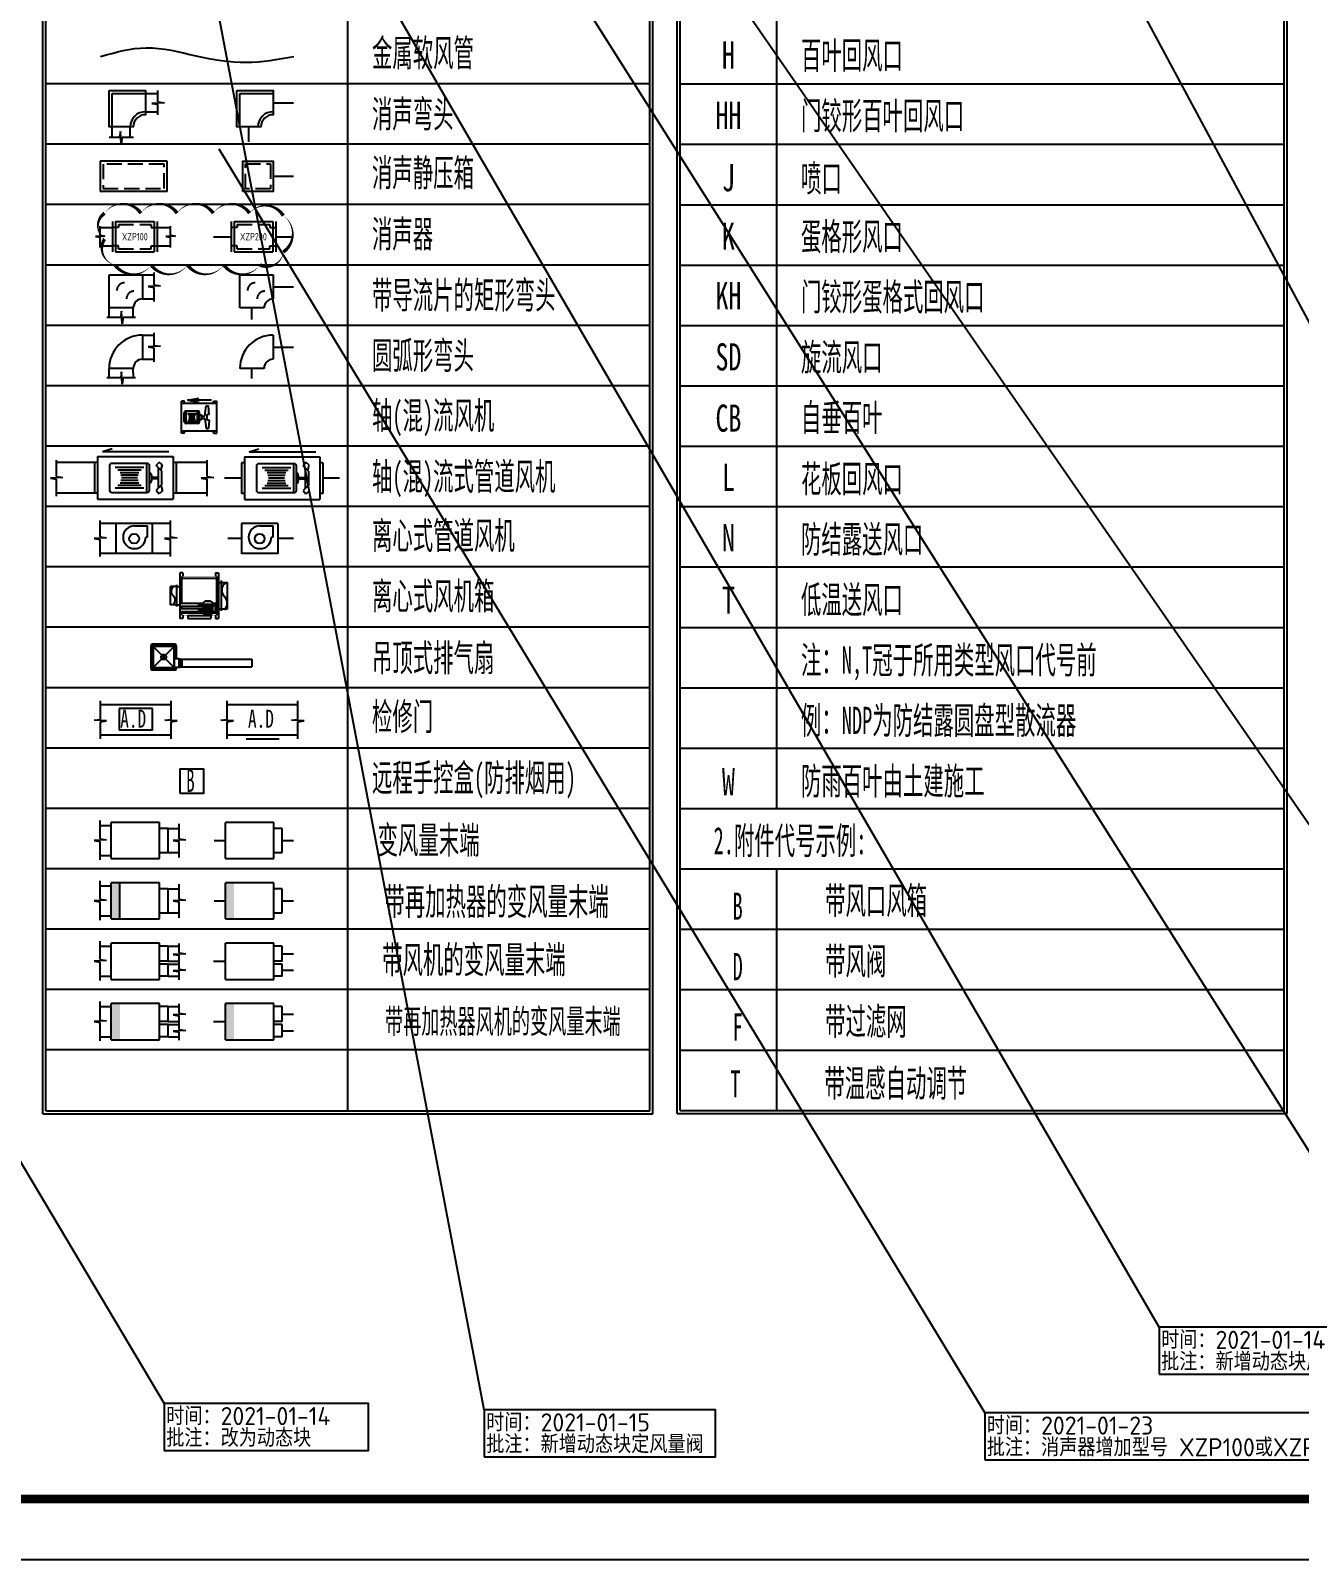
# Model space of a CAD drawing. Extents: x -671963 to 2381076, y -56129 to 1796010.
# Drawn here: x 21894 to 42894, y -990 to 24330 of the extents above; entities that cross this region are included whole.
import ezdxf
from ezdxf.enums import TextEntityAlignment as Align

# ---------------------------------------------------------------- set-up
doc = ezdxf.new("R2010")
doc.units = 0
doc.header["$LTSCALE"] = 1000
doc.linetypes.add('DASH', pattern=[0.35, 0.25, -0.1])
doc.layers.get('0').update_dxf_attribs({"linetype": 'CONTINUOUS'})
doc.layers.get('Defpoints').update_dxf_attribs({"color": 9, "linetype": 'CONTINUOUS'})
for name, color, linetype in [('H-DAPP-AAPP', 3, 'CONTINUOUS'), ('H-DIMS', 7, 'CONTINUOUS'), ('H-DIMS-DUCT', 7, 'CONTINUOUS'), ('H-DUCT', 2, 'CONTINUOUS'), ('H-DUCT-APPE', 7, 'CONTINUOUS'), ('H-EQUP-ELSE', 4, 'CONTINUOUS'), ('H-EQUP-FAN', 4, 'CONTINUOUS'), ('H-EQUP-FANS', 4, 'CONTINUOUS'), ('H-EQUP-FBOX', 4, 'CONTINUOUS')]:
    doc.layers.add(name, color=color, linetype=linetype)
doc.layers.add('内框', color=8, linetype='CONTINUOUS', plot=False)
doc.layers.add('审图', color=6, linetype='CONTINUOUS', plot=False)
doc.styles.add('TH-STYLE1', font='', dxfattribs={"width": 0.7})
doc.styles.add('TH-STYLE3', font='tssdeng.shx', dxfattribs={"width": 0.8, "bigfont": 'tssdchn.shx'})
doc.styles.add('TSSD', font='tssdeng.shx', dxfattribs={"bigfont": 'hztxt.shx'})
doc.styles.add('黑体', font='')
doc.styles.get('TH-STYLE1').set_extended_font_data('STFangsong')
doc.styles.get('黑体').set_extended_font_data('SimHei')

# ---------------------------------------------------------------- blocks, each defined once
blk = doc.blocks.new('*U4')
at = {"layer": 'Defpoints'}
for points in [[(0, 0), (1189, 0), (1189, 841), (0, 841)], [(25, 831), (1099, 831), (1099, 10), (25, 10)]]:
    blk.add_lwpolyline(points, close=True, dxfattribs=at)
blk = doc.blocks.new('*U21')
at = {"layer": 'H-EQUP-FAN'}
for p, q in [((173, 173), (-173, -173)), ((-173, 173), (173, -173)), ((173, -27), (249, -27)), ((173, -27), (173, -169)), ((173, -169), (249, -169)), ((249, -27), (249, -169)), ((249, -31), (275, -31)), ((249, -166), (275, -166)), ((275, -31), (275, -166)), ((275, -31), (280, -34)), ((280, -162), (275, -166)), ((280, -34), (280, -162)), ((280, -34), (302, -34)), ((280, -162), (302, -162)), ((302, -34), (302, -162))]:
    blk.add_line(p, q, dxfattribs=at)
blk.add_lwpolyline([(211, -27), (211, 189, 0.414214), (189, 211), (-189, 211, 0.414214), (-211, 189), (-211, -189, 0.414214), (-189, -211), (189, -211, 0.414214), (211, -189), (211, -169)], format="xyb", dxfattribs=at)
blk.add_lwpolyline([(189, -27), (189, 189), (-189, 189), (-189, -189), (189, -189), (189, -169)], dxfattribs=at)
blk.add_lwpolyline([(-173, -173), (173, -173), (173, 173), (-173, 173)], close=True, dxfattribs=at)
blk.add_circle((0, 0), 43.5, dxfattribs=at)
blk = doc.blocks.new('*U218')
for p, q in [((0, 0), (500, 0)), ((100, -100), (100, 0)), ((400, -100), (400, 0)), ((0, -50), (500, -50)), ((0, -690), (0, -50)), ((50, -100), (100, -100)), ((450, -100), (400, -100)), ((500, -690), (500, -50)), ((0, -690), (500, -690)), ((0, -740), (500, -740)), ((50, -640), (100, -640)), ((100, -640), (100, -740)), ((400, -640), (400, -740)), ((450, -640), (400, -640))]:
    blk.add_line(p, q)
at = {"linetype": 'DASH'}
for p, q in [((50, -640), (50, -100)), ((450, -640), (450, -100))]:
    blk.add_line(p, q, dxfattribs=at)
at = {"style": 'TH-STYLE3', "width": 0.7}
blk.add_text('XZP100', height=125, rotation=90, dxfattribs=at).set_placement((250, -370), align=Align.MIDDLE_CENTER)
blk = doc.blocks.new('*U219')
for p, q in [((0, 0), (500, 0)), ((100, -100), (100, 0)), ((400, -100), (400, 0)), ((0, -50), (500, -50)), ((0, -690), (0, -50)), ((50, -100), (100, -100)), ((450, -100), (400, -100)), ((500, -690), (500, -50)), ((0, -690), (500, -690)), ((0, -740), (500, -740)), ((50, -640), (100, -640)), ((100, -640), (100, -740)), ((400, -640), (400, -740)), ((450, -640), (400, -640))]:
    blk.add_line(p, q)
at = {"linetype": 'DASH'}
for p, q in [((50, -640), (50, -100)), ((450, -640), (450, -100))]:
    blk.add_line(p, q, dxfattribs=at)
at = {"style": 'TH-STYLE3', "width": 0.7}
blk.add_text('XZP200', height=125, rotation=90, dxfattribs=at).set_placement((250, -370), align=Align.MIDDLE_CENTER)
blk = doc.blocks.new('THAPE_A1L_inner')
at = {"layer": '内框'}
blk.add_lwpolyline([(0, 0), (841, 0), (841, 594), (0, 594)], close=True, dxfattribs=at)
at = {"layer": '内框', "const_width": 1.4}
blk.add_lwpolyline([(25, 584), (25, 10), (831, 10), (831, 584)], close=True, dxfattribs=at)
at = {"layer": '内框', "style": '黑体', "width": 0.8}
blk.add_attdef('内框名称', (51.53, 598.63), '', height=7, dxfattribs=at)

msp = doc.modelspace()

# ---------------------------------------------------------------- linework, layer by layer
at = {"layer": 'H-DAPP-AAPP'}
for p, q in [((23743.9917, 20285.774), (23743.9917, 19885.774)), ((25907.3074, 20285.774), (25907.3074, 19885.774)), ((23593.9917, 19735.774), (23193.9917, 19735.774)), ((25757.3074, 19735.774), (25357.3074, 19735.774)), ((23743.9917, 19285.774), (23743.9917, 18885.774)), ((25907.3074, 19285.774), (25907.3074, 18885.774)), ((23593.9917, 18735.774), (23193.9917, 18735.774)), ((25757.3074, 18735.774), (25357.3074, 18735.774))]:
    msp.add_line(p, q, dxfattribs=at)
at = {"layer": 'H-DIMS'}
for p, q in [((22093.9917, 6390.5536), (22093.9917, 54502.2549)), ((22143.9917, 6440.5536), (22143.9917, 54452.2549)), ((27143.9917, 6440.5536), (27143.9917, 54452.2549)), ((32143.9917, 6440.5536), (32143.9917, 54452.2549)), ((32193.9917, 6390.5536), (32193.9917, 54502.2549)), ((32593.9913, 6396.4042), (32593.9913, 54508.1055)), ((32643.9913, 6446.4042), (32643.9913, 54458.1055)), ((42643.9913, 6446.4042), (42643.9913, 54452.2549)), ((42693.9913, 6396.4042), (42693.9913, 54502.2549)), ((34243.9913, 11434.7029), (34243.9913, 39434.7029)), ((22143.9917, 23452.2549), (32143.9917, 23452.2549)), ((32643.9913, 23446.4042), (42643.9913, 23446.4042)), ((22143.9917, 22455.1802), (32143.9917, 22455.1802)), ((32643.9913, 22446.4042), (42643.9913, 22446.4042)), ((22143.9917, 21452.2549), (32143.9917, 21452.2549)), ((32643.9913, 21446.4042), (42643.9913, 21446.4042)), ((22143.9917, 20452.2549), (32143.9917, 20452.2549)), ((32643.9913, 20446.4042), (42643.9913, 20446.4042)), ((22143.9917, 19452.2549), (32143.9917, 19452.2549)), ((32643.9913, 19446.4042), (42643.9913, 19446.4042)), ((22143.9917, 18452.2549), (32143.9917, 18452.2549)), ((32643.9913, 18446.4042), (42643.9913, 18446.4042)), ((22143.9917, 17452.2549), (32143.9917, 17452.2549)), ((32643.9913, 17446.4042), (42643.9913, 17446.4042)), ((22143.9917, 16452.2549), (32143.9917, 16452.2549)), ((32643.9913, 16446.4042), (42643.9913, 16446.4042)), ((32643.9913, 16446.4042), (42643.9913, 16446.4042)), ((22143.9917, 15452.2549), (32143.9917, 15452.2549)), ((32643.9913, 15446.4042), (42643.9913, 15446.4042)), ((22143.9917, 14452.2549), (32143.9917, 14452.2549)), ((32643.9913, 14446.4042), (42643.9913, 14446.4042)), ((22143.9917, 13452.2549), (32143.9917, 13452.2549)), ((32643.9913, 13446.4042), (42643.9913, 13446.4042)), ((22143.9917, 12452.2549), (32143.9917, 12452.2549)), ((32643.9913, 12446.4042), (42643.9913, 12446.4042)), ((22143.9917, 11452.2549), (32143.9917, 11452.2549)), ((32643.9913, 11446.4042), (42643.9913, 11446.4042)), ((22143.9917, 10452.2549), (32143.9917, 10452.2549)), ((32643.9913, 10446.4042), (42643.9913, 10446.4042)), ((34243.9913, 6434.7029), (34243.9913, 10434.7029)), ((22143.9917, 9452.2549), (32143.9917, 9452.2549)), ((32643.9913, 9446.4042), (42643.9913, 9446.4042)), ((22143.9917, 8452.2549), (32143.9917, 8452.2549)), ((32643.9913, 8446.4042), (42643.9913, 8446.4042)), ((22143.9917, 7452.2549), (32143.9917, 7452.2549)), ((32643.9913, 7446.4042), (42643.9913, 7446.4042)), ((22093.9917, 6390.5536), (32193.9917, 6390.5536)), ((22143.9917, 6440.5536), (32143.9917, 6440.5536)), ((32593.9913, 6396.4042), (42693.9913, 6396.4042)), ((32643.9913, 6446.4042), (42643.9913, 6446.4042)), ((32643.9913, 6446.4042), (42643.9913, 6446.4042)), ((32643.9913, 6446.4042), (42643.9913, 6446.4042)), ((32643.9913, 6446.4042), (42643.9913, 6446.4042))]:
    msp.add_line(p, q, dxfattribs=at)
at = {"layer": 'H-DIMS-DUCT'}
for p, q in [((24001.0471, 23149.3671), (24001.0471, 23338.517)), ((24109.6444, 23133.3398), (23902.5862, 23123.0019)), ((23902.5862, 23123.0019), (24001.0471, 23108.6306)), ((24001.0471, 23149.3671), (24109.6444, 23133.3398)), ((24001.0471, 22933.6144), (24001.0471, 23108.6306)), ((23193.9917, 22562.411), (23366.8483, 22562.411)), ((23381.2196, 22660.8719), (23366.8483, 22562.411)), ((23391.5575, 22453.8137), (23381.2196, 22660.8719)), ((23407.5849, 22562.411), (23391.5575, 22453.8137)), ((23407.5849, 22562.411), (23596.7347, 22562.411)), ((23043.9917, 20938.8905), (23043.9917, 21092.8334)), ((24208.8854, 20938.8905), (24208.8854, 21092.8334)), ((23125.4397, 20926.87), (22970.146, 20919.1166)), ((22970.146, 20919.1166), (23043.9917, 20908.3381)), ((23043.9917, 20938.8905), (23125.4397, 20926.87)), ((23043.9917, 20735.2305), (23043.9917, 20908.3381)), ((24290.3333, 20926.87), (24135.0397, 20919.1166)), ((24135.0397, 20919.1166), (24208.8854, 20908.3381)), ((24208.8854, 20938.8905), (24290.3333, 20926.87)), ((24208.8854, 20735.2305), (24208.8854, 20908.3381)), ((23936.9487, 20116.596), (23936.9487, 20321.8532)), ((24045.546, 20100.5687), (23838.4878, 20090.2308)), ((23838.4878, 20090.2308), (23936.9487, 20075.8595)), ((23936.9487, 20116.596), (24045.546, 20100.5687)), ((23936.9487, 19845.0493), (23936.9487, 20075.8595)), ((23153.267, 19583.1229), (23384.0772, 19583.1229)), ((23398.4485, 19681.5838), (23384.0772, 19583.1229)), ((23408.7864, 19474.5256), (23398.4485, 19681.5838)), ((23424.8138, 19583.1229), (23408.7864, 19474.5256)), ((23424.8138, 19583.1229), (23630.0709, 19583.1229)), ((23936.9487, 19116.596), (23936.9487, 19321.8532)), ((24045.546, 19100.5687), (23838.4878, 19090.2308)), ((23838.4878, 19090.2308), (23936.9487, 19075.8595)), ((23936.9487, 19116.596), (24045.546, 19100.5687)), ((23936.9487, 18845.0493), (23936.9487, 19075.8595)), ((23156.0987, 18581.9263), (23386.909, 18581.9263)), ((23401.2803, 18680.3872), (23386.909, 18581.9263)), ((23411.6181, 18473.329), (23401.2803, 18680.3872)), ((23427.6455, 18581.9263), (23411.6181, 18473.329)), ((23427.6455, 18581.9263), (23632.9026, 18581.9263)), ((22320.128, 16943.0778), (22320.128, 17215.1154)), ((24816.7537, 16943.0778), (24816.7537, 17215.1154)), ((22428.7253, 16927.0504), (22221.6671, 16916.7126)), ((22221.6671, 16916.7126), (22320.128, 16902.3413)), ((22320.128, 16943.0778), (22428.7253, 16927.0504)), ((22320.128, 16621.2271), (22320.128, 16902.3413)), ((24925.351, 16927.0504), (24718.2928, 16916.7126)), ((24718.2928, 16916.7126), (24816.7537, 16902.3413)), ((24816.7537, 16943.0778), (24925.351, 16927.0504)), ((24816.7537, 16621.2271), (24816.7537, 16902.3413)), ((23043.9917, 15943.0778), (23043.9917, 16215.1154)), ((24208.8854, 15943.0778), (24208.8854, 16215.1154)), ((23152.589, 15927.0504), (22945.5308, 15916.7126)), ((22945.5308, 15916.7126), (23043.9917, 15902.3413)), ((23043.9917, 15943.0778), (23152.589, 15927.0504)), ((23043.9917, 15621.2271), (23043.9917, 15902.3413)), ((24317.4827, 15927.0504), (24110.4245, 15916.7126)), ((24110.4245, 15916.7126), (24208.8854, 15902.3413)), ((24208.8854, 15943.0778), (24317.4827, 15927.0504)), ((24208.8854, 15621.2271), (24208.8854, 15902.3413)), ((23043.9917, 13226.8628), (23043.9917, 12922.0567)), ((24212.3591, 13226.8628), (24212.3591, 12922.0567)), ((25142.7474, 13226.8628), (25142.7474, 12922.0567)), ((26311.1147, 13226.8628), (26311.1147, 12922.0567)), ((22945.5308, 12907.6854), (23043.9917, 12922.0567)), ((23362.6069, 13104.9537), (23362.6069, 12744.9537)), ((23908.9596, 13104.9537), (23362.6069, 13104.9537)), ((23908.9596, 12744.9537), (23908.9596, 13104.9537)), ((24113.8981, 12907.6854), (24212.3591, 12922.0567)), ((25044.2864, 12907.6854), (25142.7474, 12922.0567)), ((26212.6538, 12907.6854), (26311.1147, 12922.0567)), ((23152.589, 12897.3475), (22945.5308, 12907.6854)), ((23043.9917, 12881.3201), (23152.589, 12897.3475)), ((23043.9917, 12881.3201), (23043.9917, 12598.0067)), ((23908.9596, 12744.9537), (23362.6069, 12744.9537)), ((24320.9564, 12897.3475), (24113.8981, 12907.6854)), ((24212.3591, 12881.3201), (24320.9564, 12897.3475)), ((24212.3591, 12881.3201), (24212.3591, 12598.0067)), ((25251.3447, 12897.3475), (25044.2864, 12907.6854)), ((25142.7474, 12881.3201), (25251.3447, 12897.3475)), ((25142.7474, 12881.3201), (25142.7474, 12598.0067)), ((26419.712, 12897.3475), (26212.6538, 12907.6854)), ((26311.1147, 12881.3201), (26419.712, 12897.3475)), ((26311.1147, 12881.3201), (26311.1147, 12598.0067)), ((26007.7152, 12592.1111), (25461.3626, 12592.1111)), ((23043.9917, 10943.0778), (23043.9917, 11249.7653)), ((24353.8799, 10943.0778), (24353.8799, 11194.8989)), ((23152.589, 10927.0504), (22945.5308, 10916.7126)), ((22945.5308, 10916.7126), (23043.9917, 10902.3413)), ((23043.9917, 10943.0778), (23152.589, 10927.0504)), ((23043.9917, 10597.2281), (23043.9917, 10902.3413)), ((24462.4772, 10927.0504), (24255.419, 10916.7126)), ((24255.419, 10916.7126), (24353.8799, 10902.3413)), ((24353.8799, 10943.0778), (24462.4772, 10927.0504)), ((24353.8799, 10635.0607), (24353.8799, 10902.3413)), ((23043.9917, 9943.0778), (23043.9917, 10249.7653)), ((24353.8799, 9943.0778), (24353.8799, 10194.8989)), ((23152.589, 9927.0504), (22945.5308, 9916.7126)), ((22945.5308, 9916.7126), (23043.9917, 9902.3413)), ((23043.9917, 9943.0778), (23152.589, 9927.0504)), ((23043.9917, 9597.2281), (23043.9917, 9902.3413)), ((24462.4772, 9927.0504), (24255.419, 9916.7126)), ((24255.419, 9916.7126), (24353.8799, 9902.3413)), ((24353.8799, 9943.0778), (24462.4772, 9927.0504)), ((24353.8799, 9635.0607), (24353.8799, 9902.3413)), ((23043.9917, 8943.0778), (23043.9917, 9249.7653)), ((24353.8799, 9055.4078), (24353.8799, 9212.4631)), ((23152.589, 8927.0504), (22945.5308, 8916.7126)), ((22945.5308, 8916.7126), (23043.9917, 8902.3413)), ((23043.9917, 8943.0778), (23152.589, 8927.0504)), ((23043.9917, 8597.2281), (23043.9917, 8902.3413)), ((24462.4772, 9039.3805), (24255.419, 9029.0426)), ((24255.419, 9029.0426), (24353.8799, 9014.6713)), ((24353.8799, 9055.4078), (24462.4772, 9039.3805)), ((24353.8799, 8862.9808), (24353.8799, 9014.6713)), ((24353.8799, 8784.838), (24353.8799, 8912.4631)), ((24462.4772, 8768.8106), (24255.419, 8758.4728)), ((24255.419, 8758.4728), (24353.8799, 8744.1015)), ((24353.8799, 8784.838), (24462.4772, 8768.8106)), ((24353.8799, 8607.1787), (24353.8799, 8744.1015)), ((23043.9917, 7943.0778), (23043.9917, 8249.7653)), ((24353.8799, 8055.4078), (24353.8799, 8212.4631)), ((23152.589, 7927.0504), (22945.5308, 7916.7126)), ((22945.5308, 7916.7126), (23043.9917, 7902.3413)), ((23043.9917, 7943.0778), (23152.589, 7927.0504)), ((23043.9917, 7597.2281), (23043.9917, 7902.3413)), ((24462.4772, 8039.3805), (24255.419, 8029.0426)), ((24255.419, 8029.0426), (24353.8799, 8014.6713)), ((24353.8799, 8055.4078), (24462.4772, 8039.3805)), ((24353.8799, 7862.9808), (24353.8799, 8014.6713)), ((24353.8799, 7784.838), (24353.8799, 7912.4631)), ((24462.4772, 7768.8106), (24255.419, 7758.4728)), ((24255.419, 7758.4728), (24353.8799, 7744.1015)), ((24353.8799, 7784.838), (24462.4772, 7768.8106)), ((24353.8799, 7607.1787), (24353.8799, 7744.1015))]:
    msp.add_line(p, q, dxfattribs=at)
for points in [[(23193.9917, 23335.774), (23793.9917, 23335.774), (23793.9917, 22935.774, 0.4142135624), (23593.9917, 22735.774), (23193.9917, 22735.774)], [(25307.3074, 23335.774), (25907.3074, 23335.774), (25907.3074, 22935.774, 0.4142135624), (25707.3074, 22735.774), (25307.3074, 22735.774)]]:
    msp.add_lwpolyline(points, format="xyb", close=True, dxfattribs=at)
msp.add_lwpolyline([(24363.2516, 11700.343), (24763.3181, 11700.1419), (24763.5192, 12100.2084), (24363.4527, 12100.4096)], close=True, dxfattribs=at)
at = {"layer": 'H-DUCT'}
for p, q in [((23243.9917, 22735.774), (23243.9917, 23285.774)), ((23243.9917, 23285.774), (23793.9917, 23285.774)), ((23793.9917, 23285.774), (24001.0471, 23285.774)), ((25357.3074, 22735.774), (25357.3074, 23285.774)), ((25357.3074, 23285.774), (25907.3074, 23285.774)), ((25907.3074, 23135.0647), (26243.9917, 23135.0647)), ((23793.9917, 22985.774), (24001.0471, 22985.774)), ((23243.9917, 22562.411), (23243.9917, 22735.774)), ((23543.9917, 22562.411), (23543.9917, 22735.774)), ((25507.3074, 22485.774), (25507.3074, 22735.774)), ((23043.9917, 22166.8815), (23043.9917, 21666.8815)), ((24153.3449, 22166.8815), (23043.9917, 22166.8815)), ((24153.3449, 21666.8815), (24153.3449, 22166.8815)), ((25907.3074, 21917.8528), (26243.9917, 21917.8528)), ((24153.3449, 21666.8815), (23043.9917, 21666.8815)), ((23043.9917, 21065.774), (23249.7898, 21065.774)), ((23989.7898, 21065.774), (24208.8854, 21065.774)), ((23043.9917, 20765.774), (23249.7898, 20765.774)), ((23989.7898, 20765.774), (24208.8854, 20765.774)), ((24923.5836, 20915.774), (25212.6999, 20915.774)), ((25952.6999, 20915.774), (26243.9917, 20915.774)), ((23193.9917, 19583.1229), (23193.9917, 20285.774)), ((23193.9917, 20285.774), (23936.9487, 20285.774)), ((25357.3074, 20285.774), (25907.3074, 20285.774)), ((25357.3074, 19735.774), (25357.3074, 20285.774)), ((25907.3074, 20085.1025), (26243.9917, 20085.1025)), ((23743.9917, 19885.774), (23936.9487, 19885.774)), ((23593.9917, 19583.1229), (23593.9917, 19735.774)), ((25557.3074, 19541.987), (25557.3074, 19735.774)), ((23743.9917, 19285.774), (23936.9487, 19285.774)), ((25907.3074, 19085.774), (26243.9917, 19085.774)), ((23743.9917, 18885.774), (23936.9487, 18885.774)), ((23196.8234, 18581.9263), (23193.9917, 18735.774)), ((23596.8234, 18581.9263), (23593.9917, 18735.774)), ((25557.3074, 18569.3849), (25557.3074, 18735.774)), ((22952.9083, 17176.8815), (22320.128, 17176.8815)), ((24816.7537, 17176.8815), (24252.9083, 17176.8815)), ((25383.2515, 16917.0405), (25100.7998, 16917.0405)), ((27005.6479, 16917.0405), (26733.2515, 16917.0405)), ((22952.9083, 16666.8815), (22320.128, 16666.8815)), ((24816.7537, 16666.8815), (24252.9083, 16666.8815)), ((24208.8854, 16166.8815), (23043.9917, 16166.8815)), ((25383.2515, 15917.0405), (25158.1514, 15917.0405)), ((26243.9917, 15917.0405), (25983.2515, 15917.0405)), ((24208.8854, 15666.8815), (23043.9917, 15666.8815)), ((24398.2132, 13920.5541), (25558.2744, 13920.5541)), ((24398.2132, 13792.6215), (25558.2744, 13792.6215)), ((25558.2744, 13920.5541), (25558.2744, 13792.6215)), ((23043.9917, 13167.1111), (24212.3591, 13167.1111)), ((25142.7474, 13167.1111), (26311.1147, 13167.1111)), ((23043.9917, 12667.1111), (24212.3591, 12667.1111)), ((25142.7474, 12667.1111), (26311.1147, 12667.1111)), ((23043.9917, 11166.8815), (23229.8675, 11166.8815)), ((24934.1035, 10916.8815), (25119.9793, 10916.8815)), ((26059.2153, 10916.8815), (26243.9917, 10916.8815)), ((23043.9917, 10666.8815), (23229.8675, 10666.8815)), ((24169.1035, 10716.7155), (24353.8799, 10716.7155)), ((23043.9917, 10166.8815), (23229.8675, 10166.8815)), ((24169.1035, 10117.0475), (24353.8799, 10117.0475)), ((24934.1035, 9916.8815), (25119.9793, 9916.8815)), ((26059.2153, 9916.8815), (26243.9917, 9916.8815)), ((23043.9917, 9666.8815), (23229.8675, 9666.8815)), ((24169.1035, 9716.7155), (24353.8799, 9716.7155)), ((23043.9917, 9166.8815), (23229.8675, 9166.8815)), ((24169.1035, 9166.8388), (24353.8799, 9166.8388)), ((24169.1035, 8916.9195), (24353.8799, 8916.9195)), ((24169.1035, 8866.8388), (24353.8799, 8866.8388)), ((24923.5836, 8916.8815), (25119.9793, 8916.8815)), ((26059.2153, 9041.8388), (26243.9917, 9041.8388)), ((23043.9917, 8666.8815), (23229.8675, 8666.8815)), ((24169.1035, 8666.8388), (24353.8799, 8666.8388)), ((26059.2153, 8766.8388), (26243.9917, 8766.8388)), ((23043.9917, 8166.8815), (23229.8675, 8166.8815)), ((24169.1035, 8166.8388), (24353.8799, 8166.8388)), ((24169.1035, 7916.9195), (24353.8799, 7916.9195)), ((24169.1035, 7866.8388), (24353.8799, 7866.8388)), ((24923.5836, 7916.8815), (25119.9793, 7916.8815)), ((26059.2153, 8041.8388), (26243.9917, 8041.8388)), ((23043.9917, 7666.8815), (23229.8675, 7666.8815)), ((24169.1035, 7666.8388), (24353.8799, 7666.8388)), ((26059.2153, 7766.8388), (26243.9917, 7766.8388))]:
    msp.add_line(p, q, dxfattribs=at)
msp.add_lwpolyline([(25407.3074, 21666.8815), (25407.3074, 22166.8815), (25907.3074, 22166.8815), (25907.3074, 21666.8815)], close=True, dxfattribs=at)
for centre, radius in [((23793.9917, 22735.774), 250), ((25907.3074, 22735.774), 250), ((23743.9917, 19735.774), 150), ((25907.3074, 19735.774), 150), ((23743.9917, 18735.774), 550), ((25907.3074, 18735.774), 550), ((23743.9917, 18735.774), 150), ((25907.3074, 18735.774), 150)]:
    msp.add_arc(centre, radius, 90, 180, dxfattribs=at)
at = {"layer": 'H-DUCT', "linetype": 'DASH'}
for centre in [(23446.5645, 20026.3957), (23605.1926, 19887.6899), (25609.8802, 20026.3957), (25768.5083, 19887.6899)]:
    msp.add_arc(centre, 125, 90, 180, dxfattribs=at)
at = {"layer": 'H-DUCT'}
msp.add_spline([(23048.4346, 23899.3615), (23807.8491, 24044.9265), (24631.3757, 23911.3179), (25465.5976, 23804.4312), (26249.0599, 23899.3615)], degree=3, dxfattribs=at)
at = {"layer": 'H-DUCT-APPE', "linetype": 'DASH'}
for p, q in [((23093.9917, 22116.8815), (23093.9917, 21716.8815)), ((24103.3449, 22116.8815), (23093.9917, 22116.8815)), ((24103.3449, 21716.8815), (24103.3449, 22116.8815)), ((23093.9917, 21716.8815), (24103.3449, 21716.8815))]:
    msp.add_line(p, q, dxfattribs=at)
msp.add_lwpolyline([(25448.9741, 21708.5482), (25448.9741, 22125.2148), (25865.6408, 22125.2148), (25865.6408, 21708.5482)], close=True, dxfattribs=at)
at = {"layer": 'H-EQUP-ELSE'}
for p, q in [((23229.8675, 10616.9242), (23229.8675, 11216.8388)), ((24029.8675, 11216.8388), (23229.8675, 11216.8388)), ((24029.8675, 10616.9242), (24029.8675, 11216.8388)), ((25919.9793, 11216.8388), (25119.9793, 11216.8388)), ((25119.9793, 10616.9242), (25119.9793, 11216.8388)), ((25919.9793, 10616.9242), (25919.9793, 11216.8388)), ((24169.1035, 11117.0475), (24029.8675, 11117.0475)), ((24169.1035, 11117.0475), (24353.8799, 11117.0475)), ((24169.1035, 10716.7155), (24169.1035, 11117.0475)), ((26059.2153, 11117.0475), (25919.9793, 11117.0475)), ((26059.2153, 10716.7155), (26059.2153, 11117.0475)), ((24029.8675, 10716.7155), (24169.1035, 10716.7155)), ((25919.9793, 10716.7155), (26059.2153, 10716.7155)), ((23229.8675, 10616.9242), (24029.8675, 10616.9242)), ((25119.9793, 10616.9242), (25919.9793, 10616.9242)), ((23229.8675, 9616.9242), (23229.8675, 10216.8388)), ((24029.8675, 10216.8388), (23229.8675, 10216.8388)), ((23372.0962, 9616.9242), (23372.0962, 10216.8388)), ((24029.8675, 9616.9242), (24029.8675, 10216.8388)), ((25119.9793, 9616.9242), (25119.9793, 10216.8388)), ((25919.9793, 10216.8388), (25119.9793, 10216.8388)), ((25919.9793, 9616.9242), (25919.9793, 10216.8388)), ((24169.1035, 10117.0475), (24029.8675, 10117.0475)), ((24169.1035, 9716.7155), (24169.1035, 10117.0475)), ((26059.2153, 10117.0475), (25919.9793, 10117.0475)), ((26059.2153, 9716.7155), (26059.2153, 10117.0475)), ((24029.8675, 9716.7155), (24169.1035, 9716.7155)), ((25919.9793, 9716.7155), (26059.2153, 9716.7155)), ((23229.8675, 9616.9242), (24029.8675, 9616.9242)), ((25119.9793, 9616.9242), (25919.9793, 9616.9242)), ((23229.8675, 8616.9242), (23229.8675, 9216.8388)), ((24029.8675, 9216.8388), (23229.8675, 9216.8388)), ((24029.8675, 8616.9242), (24029.8675, 9216.8388)), ((24169.1035, 9166.8388), (24029.8675, 9166.8388)), ((24169.1035, 8916.8388), (24169.1035, 9166.8388)), ((25919.9793, 9216.8388), (25119.9793, 9216.8388)), ((25119.9793, 8616.9242), (25119.9793, 9216.8388)), ((25919.9793, 8616.9242), (25919.9793, 9216.8388)), ((26059.2153, 9166.8388), (25919.9793, 9166.8388)), ((26059.2153, 8916.8388), (26059.2153, 9166.8388)), ((24169.1035, 8916.8388), (24029.8675, 8916.8388)), ((24169.1035, 8866.8388), (24029.8675, 8866.8388)), ((24169.1035, 8666.8388), (24169.1035, 8866.8388)), ((26059.2153, 8916.8388), (25919.9793, 8916.8388)), ((26059.2153, 8866.8388), (25919.9793, 8866.8388)), ((26059.2153, 8666.8388), (26059.2153, 8866.8388)), ((23229.8675, 8616.9242), (24029.8675, 8616.9242)), ((24169.1035, 8666.8388), (24029.8675, 8666.8388)), ((25119.9793, 8616.9242), (25919.9793, 8616.9242)), ((26059.2153, 8666.8388), (25919.9793, 8666.8388)), ((23229.8675, 7616.9242), (23229.8675, 8216.8388)), ((24029.8675, 8216.8388), (23229.8675, 8216.8388)), ((24029.8675, 7616.9242), (24029.8675, 8216.8388)), ((24169.1035, 8166.8388), (24029.8675, 8166.8388)), ((24169.1035, 7916.8388), (24169.1035, 8166.8388)), ((25919.9793, 8216.8388), (25119.9793, 8216.8388)), ((25119.9793, 7616.9242), (25119.9793, 8216.8388)), ((25919.9793, 7616.9242), (25919.9793, 8216.8388)), ((26059.2153, 8166.8388), (25919.9793, 8166.8388)), ((26059.2153, 7916.8388), (26059.2153, 8166.8388)), ((24169.1035, 7916.8388), (24029.8675, 7916.8388)), ((24169.1035, 7866.8388), (24029.8675, 7866.8388)), ((24169.1035, 7666.8388), (24169.1035, 7866.8388)), ((26059.2153, 7916.8388), (25919.9793, 7916.8388)), ((26059.2153, 7866.8388), (25919.9793, 7866.8388)), ((26059.2153, 7666.8388), (26059.2153, 7866.8388)), ((23229.8675, 7616.9242), (24029.8675, 7616.9242)), ((24169.1035, 7666.8388), (24029.8675, 7666.8388)), ((25119.9793, 7616.9242), (25919.9793, 7616.9242)), ((26059.2153, 7666.8388), (25919.9793, 7666.8388))]:
    msp.add_line(p, q, dxfattribs=at)
for points in [[(23229.8675, 10216.8388), (23372.0962, 10216.8388), (23229.8675, 9616.9242), (23372.0962, 9616.9242)], [(25119.9793, 10216.8388), (25262.208, 10216.8388), (25119.9793, 9616.9242), (25262.208, 9616.9242)], [(23229.8675, 8216.8388), (23372.0962, 8216.8388), (23229.8675, 7616.9242), (23372.0962, 7616.9242)], [(25119.9793, 8216.8388), (25262.208, 8216.8388), (25119.9793, 7616.9242), (25262.208, 7616.9242)]]:
    msp.add_solid(points, dxfattribs=at)
at = {"layer": 'H-EQUP-FANS'}
for p, q in [((24490.1584, 18210.695), (24680.2763, 18243.4913)), ((24393.8281, 17661.3095), (24393.8281, 18191.3095)), ((24443.8281, 18191.3095), (24393.8281, 18191.3095)), ((24973.8281, 18156.3095), (24393.8281, 18156.3095)), ((24435.3341, 17855.6711), (24435.3341, 17996.2267)), ((24443.8281, 18156.3095), (24443.8281, 18191.3095)), ((24658.9452, 18028.1711), (24467.2786, 18028.1711)), ((24467.2786, 17823.7267), (24467.2786, 18028.1711)), ((24890.1584, 18210.695), (24490.1584, 18210.695)), ((24490.1584, 18210.695), (24680.2763, 18177.8988)), ((24491.2369, 17989.8378), (24634.9869, 17989.8378)), ((24658.9452, 17823.7267), (24658.9452, 18028.1711)), ((24690.8897, 17855.6711), (24690.8897, 17996.2267)), ((24780.3341, 17945.1156), (24798.2053, 18113.0978)), ((24798.2053, 18113.0978), (24836.5386, 18113.0978)), ((24851.4536, 17972.9028), (24836.5386, 18113.0978)), ((24923.8281, 18191.3095), (24973.8281, 18191.3095)), ((24923.8281, 18156.3095), (24923.8281, 18191.3095)), ((24973.8281, 17661.3095), (24973.8281, 18191.3095)), ((24658.9452, 17823.7267), (24467.2786, 17823.7267)), ((24491.2369, 17862.06), (24634.9869, 17862.06)), ((24505.6119, 17957.8933), (24620.6119, 17957.8933)), ((24505.6119, 17894.0045), (24620.6119, 17894.0045)), ((24515.1952, 17925.9489), (24611.0286, 17925.9489)), ((24690.8897, 17964.2822), (24722.8341, 17964.2822)), ((24690.8897, 17887.6156), (24722.8341, 17887.6156)), ((24722.8341, 17964.2822), (24722.8341, 17887.6156)), ((24722.8341, 17945.1156), (24780.3341, 17945.1156)), ((24722.8341, 17906.7822), (24780.3341, 17906.7822)), ((24780.3341, 17906.7822), (24798.2053, 17738.8)), ((24798.2053, 17738.8), (24836.5386, 17738.8)), ((24814.6674, 17878.9949), (24814.6674, 17972.9028)), ((24851.4536, 17972.9028), (24814.6674, 17972.9028)), ((24851.4536, 17878.9949), (24814.6674, 17878.9949)), ((24851.4536, 17878.9949), (24836.5386, 17738.8)), ((24973.8281, 17696.3095), (24393.8281, 17696.3095)), ((24443.8281, 17661.3095), (24393.8281, 17661.3095)), ((24443.8281, 17661.3095), (24443.8281, 17696.3095)), ((24923.8281, 17661.3095), (24923.8281, 17696.3095)), ((24923.8281, 17661.3095), (24973.8281, 17661.3095)), ((23002.9083, 17276.8815), (24252.9083, 17276.8815)), ((23002.9083, 17276.8815), (23002.9083, 16566.8815)), ((23082.6577, 17358.9222), (23241.9159, 17409.0269)), ((23082.6577, 17358.9222), (24182.6245, 17358.9222)), ((24252.9083, 17276.8815), (24252.9083, 16566.8815)), ((25433.2515, 17272.0405), (26683.2515, 17272.0405)), ((25433.2515, 17272.0405), (25433.2515, 16562.0405)), ((25513.0009, 17354.0812), (25672.2591, 17404.1859)), ((25513.0009, 17354.0812), (26612.9678, 17354.0812)), ((26683.2515, 17272.0405), (26683.2515, 16562.0405)), ((22952.9083, 17176.8815), (22952.9083, 16666.8815)), ((23002.9083, 17176.8815), (22952.9083, 17176.8815)), ((23768.2359, 17093.4501), (23296.4222, 17093.4501)), ((23724.4859, 17050.558), (23340.1722, 17050.558)), ((23686.9859, 17007.6658), (23377.6722, 17007.6658)), ((23674.4859, 16964.7737), (23390.1722, 16964.7737)), ((23820.3193, 16676.7835), (23820.3193, 17166.9795)), ((23893.8487, 16970.9011), (23893.8487, 16872.8619)), ((23974.7461, 17124.2458), (24021.8296, 17184.0918)), ((24060.4711, 17038.5208), (23974.7461, 17124.2458)), ((24007.5144, 17091.4776), (24007.5144, 16752.2854)), ((24075.4816, 17135.2443), (24021.8296, 17184.0918)), ((24051.1247, 17047.8673), (24075.4816, 17135.2443)), ((24060.4711, 17038.5208), (24060.4711, 16805.2422)), ((24302.9083, 17176.8815), (24252.9083, 17176.8815)), ((24302.9083, 17176.8815), (24302.9083, 16666.8815)), ((25383.2515, 17172.0405), (25383.2515, 16662.0405)), ((25433.2515, 17172.0405), (25383.2515, 17172.0405)), ((26198.5792, 17088.6092), (25726.7654, 17088.6092)), ((26154.8292, 17045.717), (25770.5154, 17045.717)), ((26117.3292, 17002.8248), (25808.0154, 17002.8248)), ((26250.6625, 16671.9425), (26250.6625, 17162.1386)), ((26324.1919, 16966.0601), (26324.1919, 16868.0209)), ((26405.0894, 17119.4048), (26452.1729, 17179.2508)), ((26490.8144, 17033.6798), (26405.0894, 17119.4048)), ((26437.8576, 17086.6366), (26437.8576, 16747.4445)), ((26505.8248, 17130.4033), (26452.1729, 17179.2508)), ((26481.4679, 17043.0263), (26505.8248, 17130.4033)), ((26490.8144, 17033.6798), (26490.8144, 16800.4012)), ((26733.2515, 17172.0405), (26683.2515, 17172.0405)), ((26733.2515, 17172.0405), (26733.2515, 16662.0405)), ((23768.2359, 16750.3129), (23296.4222, 16750.3129)), ((23724.4859, 16793.205), (23340.1722, 16793.205)), ((23686.9859, 16836.0972), (23377.6722, 16836.0972)), ((23674.4859, 16878.9894), (23390.1722, 16878.9894)), ((23664.0693, 16921.8815), (23400.5889, 16921.8815)), ((23893.8487, 16934.1364), (24007.5144, 16934.1364)), ((23893.8487, 16909.6266), (24007.5144, 16909.6266)), ((24060.4711, 16805.2422), (23974.7461, 16719.5172)), ((23974.7461, 16719.5172), (24021.8296, 16659.6712)), ((24051.1247, 16795.8958), (24075.4816, 16708.5187)), ((26198.5792, 16745.4719), (25726.7654, 16745.4719)), ((26154.8292, 16788.3641), (25770.5154, 16788.3641)), ((26117.3292, 16831.2562), (25808.0154, 16831.2562)), ((26104.8292, 16959.9327), (25820.5154, 16959.9327)), ((26104.8292, 16874.1484), (25820.5154, 16874.1484)), ((26094.4125, 16917.0405), (25830.9321, 16917.0405)), ((26324.1919, 16929.2954), (26437.8576, 16929.2954)), ((26324.1919, 16904.7856), (26437.8576, 16904.7856)), ((26490.8144, 16800.4012), (26405.0894, 16714.6762)), ((26405.0894, 16714.6762), (26452.1729, 16654.8303)), ((26481.4679, 16791.0548), (26505.8248, 16703.6778)), ((23002.9083, 16666.8815), (22952.9083, 16666.8815)), ((23002.9083, 16566.8815), (24252.9083, 16566.8815)), ((24075.4816, 16708.5187), (24021.8296, 16659.6712)), ((24302.9083, 16666.8815), (24252.9083, 16666.8815)), ((25433.2515, 16662.0405), (25383.2515, 16662.0405)), ((25433.2515, 16562.0405), (26683.2515, 16562.0405)), ((26505.8248, 16703.6778), (26452.1729, 16654.8303)), ((26733.2515, 16662.0405), (26683.2515, 16662.0405)), ((23306.2424, 16166.8815), (23306.2424, 15666.5635)), ((23613.2598, 16127.5102), (23829.2598, 16127.5102)), ((23829.2598, 15938.5102), (23829.2598, 16127.5102)), ((23906.2424, 16166.8815), (23906.2424, 15666.5635)), ((25983.2515, 16166.8815), (25383.2515, 16166.8815)), ((25383.2515, 16166.8815), (25383.2515, 15666.5635)), ((25690.2689, 16127.5102), (25906.2689, 16127.5102)), ((25906.2689, 15938.5102), (25906.2689, 16127.5102)), ((25983.2515, 16166.8815), (25983.2515, 15666.5635)), ((23829.2598, 15938.5102), (23802.2598, 15938.5102)), ((25906.2689, 15938.5102), (25879.2689, 15938.5102)), ((25983.2515, 15666.8815), (25383.2515, 15666.8815))]:
    msp.add_line(p, q, dxfattribs=at)
for points in [[(23820.3193, 16676.7835), (23244.3389, 16676.7835, -0.4142135624), (23207.5742, 16713.5482), (23207.5742, 17130.2148, -0.4142135624), (23244.3389, 17166.9795), (23820.3193, 17166.9795, -0.4142135624), (23857.084, 17130.2148), (23857.084, 16713.5482, -0.4142135624)], [(26250.6625, 16671.9425), (25674.6821, 16671.9425, -0.4142135624), (25637.9174, 16708.7072), (25637.9174, 17125.3739, -0.4142135624), (25674.6821, 17162.1386), (26250.6625, 17162.1386, -0.4142135624), (26287.4272, 17125.3739), (26287.4272, 16708.7072, -0.4142135624)]]:
    msp.add_lwpolyline(points, format="xyb", close=True, dxfattribs=at)
for centre in [(23608.1918, 15916.5635), (25685.2009, 15916.5635)]:
    msp.add_circle(centre, 81, dxfattribs=at)
for centre, radius, start, end in [((24467.2786, 17996.2267), 31.9444, 90, 180), ((24658.9452, 17996.2267), 31.9444, 0, 90), ((24467.2786, 17855.6711), 31.9444, 180, 270), ((24658.9452, 17855.6711), 31.9444, 270, 0), ((23857.084, 16970.9011), 36.7647, 0, 90), ((26287.4272, 16966.0601), 36.7647, 0, 90), ((23857.084, 16872.8619), 36.7647, 270, 0), ((26287.4272, 16868.0209), 36.7647, 270, 0), ((23613.2598, 15938.5102), 189, 90, 0), ((25690.2689, 15938.5102), 189, 90, 0)]:
    msp.add_arc(centre, radius, start, end, dxfattribs=at)
at = {"layer": 'H-EQUP-FBOX'}
for p, q in [((24412.0404, 15350.4575), (24362.0404, 15350.4575)), ((24362.0404, 15350.4575), (24362.0404, 14590.4575)), ((24362.0404, 15260.4575), (25002.0404, 15260.4575)), ((24392.0404, 15290.4575), (24392.0404, 14844.6918)), ((24412.0404, 15350.4575), (24412.0404, 15290.4575)), ((24952.0404, 15350.4575), (25002.0404, 15350.4575)), ((24952.0404, 15350.4575), (24952.0404, 15290.4575)), ((24972.0404, 15290.4575), (24972.0404, 14844.6918)), ((25002.0404, 15350.4575), (25002.0404, 14590.4575)), ((25052.0404, 14720.4575), (25052.0404, 15220.4575)), ((24312.0404, 15120.4575), (24212.0404, 15120.4575)), ((24212.0404, 14820.4575), (24212.0404, 15120.4575)), ((24312.0404, 14790.4575), (24312.0404, 15150.4575)), ((24312.0404, 15120.4575), (24362.0404, 15120.4575)), ((25002.0404, 15190.4575), (25052.0404, 15190.4575)), ((25052.0404, 15190.4575), (25152.0404, 15190.4575)), ((25152.0404, 14750.4575), (25152.0404, 15190.4575)), ((24312.0404, 14820.4575), (24212.0404, 14820.4575)), ((24312.0404, 14820.4575), (24362.0404, 14820.4575)), ((24362.0404, 14844.6918), (24755.4258, 14844.6918)), ((24362.0404, 14794.6918), (24755.4258, 14794.6918)), ((24362.0404, 14759.0081), (24755.4258, 14759.0081)), ((24362.0404, 14709.0081), (24755.4258, 14709.0081)), ((24392.0404, 14794.6918), (24392.0404, 14759.0081)), ((24392.0404, 14709.0081), (24392.0404, 14650.4575)), ((24747.8235, 14803.4361), (24747.8235, 14835.9475)), ((24747.8235, 14717.7525), (24747.8235, 14750.2638)), ((24755.4258, 14830.6428), (24902.0404, 14830.6428)), ((24762.1211, 14830.6428), (24762.1211, 14684.5653)), ((24766.9952, 14830.6428), (24766.9952, 14684.5653)), ((24777.8264, 14830.6428), (24777.8264, 14684.5653)), ((24785.4258, 14879.1346), (24785.4258, 14884.1346)), ((24785.4258, 14884.1346), (24872.0404, 14884.1346)), ((24792.9901, 14830.6428), (24792.9901, 14684.5653)), ((24810.32, 14830.6428), (24810.32, 14684.5653)), ((24828.7331, 14830.6428), (24828.7331, 14777.7227)), ((24828.7331, 14734.2317), (24828.7331, 14684.5653)), ((24847.1461, 14830.6428), (24847.1461, 14684.5653)), ((24864.4761, 14830.6428), (24864.4761, 14684.5653)), ((24872.0404, 14879.1346), (24872.0404, 14884.1346)), ((24879.6398, 14830.6428), (24879.6398, 14684.5653)), ((24890.471, 14830.6428), (24890.471, 14684.5653)), ((24895.345, 14830.6428), (24895.345, 14684.5653)), ((24902.0404, 14844.6918), (25002.0404, 14844.6918)), ((24906.0404, 14803.4361), (24902.0404, 14803.4361)), ((24906.0404, 14711.772), (24902.0404, 14711.772)), ((24902.0404, 14709.0081), (24906.0404, 14709.0081)), ((24906.0404, 14807.604), (24947.0404, 14807.604)), ((24906.0404, 14807.604), (24906.0404, 14707.604)), ((24906.0404, 14707.604), (24947.0404, 14707.604)), ((24909.6426, 14807.604), (24909.6426, 14835.9475)), ((24947.0404, 14807.604), (24947.0404, 14707.604)), ((24947.0404, 14794.6918), (25002.0404, 14794.6918)), ((24947.0404, 14759.0081), (25002.0404, 14759.0081)), ((24947.0404, 14709.0081), (25002.0404, 14709.0081)), ((24972.0404, 14794.6918), (24972.0404, 14759.0081)), ((24972.0404, 14709.0081), (24972.0404, 14650.4575)), ((25002.0404, 14750.4575), (25052.0404, 14750.4575)), ((25052.0404, 14750.4575), (25152.0404, 14750.4575)), ((24756.3084, 14680.4575), (24362.0404, 14680.4575)), ((24412.0404, 14590.4575), (24362.0404, 14590.4575)), ((24412.0404, 14650.4575), (24412.0404, 14590.4575)), ((24494.9342, 14640.4575), (24494.9342, 14590.4575)), ((24494.9342, 14640.4575), (24879.3672, 14640.4575)), ((24494.9342, 14590.4575), (24879.3672, 14590.4575)), ((24755.4258, 14684.5653), (24902.0404, 14684.5653)), ((24879.3672, 14640.4575), (24879.3672, 14590.4575)), ((25002.0404, 14680.4575), (24901.1577, 14680.4575)), ((24952.0404, 14650.4575), (24952.0404, 14590.4575)), ((24952.0404, 14590.4575), (25002.0404, 14590.4575))]:
    msp.add_line(p, q, dxfattribs=at)
at = {"layer": 'H-EQUP-FBOX', "const_width": 6}
msp.add_lwpolyline([(24883.3672, 14650.4575), (24972.0404, 14650.4575, 0.4142135624), (25002.0404, 14680.4575), (25002.0404, 15260.4575, 0.4142135624), (24972.0404, 15290.4575), (24392.0404, 15290.4575, 0.4142135624), (24362.0404, 15260.4575), (24362.0404, 14680.4575, 0.4142135624), (24392.0404, 14650.4575), (24774.099, 14650.4575)], format="xyb", dxfattribs=at)
at = {"layer": 'H-EQUP-FBOX'}
for points in [[(24680.4258, 14835.9475), (24755.4258, 14835.9475), (24755.4258, 14803.4361), (24680.4258, 14803.4361)], [(24680.4258, 14750.2638), (24755.4258, 14750.2638), (24755.4258, 14717.7525), (24680.4258, 14717.7525)], [(24822.7728, 14777.7227), (24834.6933, 14777.7227), (24834.6933, 14734.2317), (24822.7728, 14734.2317)]]:
    msp.add_lwpolyline(points, close=True, dxfattribs=at)
for points in [[(24785.4258, 14879.1346), (24872.0404, 14879.1346, -0.4142135624), (24902.0404, 14849.1346), (24902.0404, 14684.5653, -0.4142135624), (24892.0404, 14674.5653), (24765.4258, 14674.5653, -0.4142135624), (24755.4258, 14684.5653), (24755.4258, 14849.1346, -0.4142135624)], [(24769.099, 14674.5653), (24888.3672, 14674.5653), (24888.3672, 14663.5653, -0.4142135624), (24884.3672, 14659.5653), (24773.099, 14659.5653, -0.4142135624), (24769.099, 14663.5653)], [(24774.099, 14659.5653), (24883.3672, 14659.5653), (24883.3672, 14648.5653, -0.4142135624), (24879.3672, 14644.5653), (24778.099, 14644.5653, -0.4142135624), (24774.099, 14648.5653)]]:
    msp.add_lwpolyline(points, format="xyb", close=True, dxfattribs=at)
for points in [[(24947.0404, 14803.4361), (24977.0404, 14803.4361), (24977.0404, 14835.9475), (24902.0404, 14835.9475), (24902.0404, 14803.4361), (24906.0404, 14803.4361)], [(24947.0404, 14717.7525), (24977.0404, 14717.7525), (24977.0404, 14750.2638), (24947.0404, 14750.2638)]]:
    msp.add_lwpolyline(points, dxfattribs=at)
for centre in [(24699.6587, 14819.6918), (24699.6587, 14734.0081), (24728.5906, 14819.6918), (24728.5906, 14734.0081), (24928.8755, 14819.6918), (24957.8075, 14819.6918), (24957.8075, 14734.0081)]:
    msp.add_circle(centre, 4.8732, dxfattribs=at)
for centre, radius, start, end in [((24306.6597, 15044.3168), 87.3266, 121.10080382, 230.92814191), ((24190.7252, 14901.5162), 96.6104, 309.07185809, 50.92814191), ((25200.5109, 15062.829), 144.0884, 122.21506004, 226.21050986), ((24993.0534, 14846.415), 155.701, 313.78949014, 46.21050986)]:
    msp.add_arc(centre, radius, start, end, dxfattribs=at)
at = {"layer": '审图'}
for p, q in [((32248.1051, 39652.2549), (51968.5597, 2856.7358)), ((31634.0016, 27700.7375), (49791.9228, 1437.5284))]:
    msp.add_line(p, q, dxfattribs=at)
at = {"layer": '审图', "color": 6}
for p, q in [((23833.5789, 36195.6276), (44890.6369, 2856.7358)), ((40571.3257, 2856.7358), (23850.8803, 31692.4599)), ((29400.6587, 1489.2543), (23850.8803, 30692.4599)), ((25010.5752, 22372.2745), (37684.8698, 1437.5284)), ((14834.5172, 17172.7988), (24104.8322, 1593.6532))]:
    msp.add_line(p, q, dxfattribs=at)
msp.add_lwpolyline([(23118.6747, 21305.2372, 0, 60, -0.52056705), (23718.6747, 21305.2372, 0, 60, -0.52056705), (24318.6747, 21305.2372, 0, 60, -0.52056705), (24918.6747, 21305.2372, 0, 60, -0.52056705), (25518.6747, 21305.2372, 0, 60, -0.52056705), (26076.7895, 21263.352, 0, 60, -0.52056705), (26076.7895, 20663.352, 0, 60, -0.52056705), (25690.8119, 20449.3295, 0, 60, -0.52056705), (25090.8119, 20449.3295, 0, 60, -0.52056705), (24490.8119, 20449.3295, 0, 60, -0.52056705), (23890.8119, 20449.3295, 0, 60, -0.52056705), (23290.8119, 20449.3295, 0, 60, -0.52056705), (23118.6747, 20877.1923, 0, 60, -0.52056705)], format="xyseb", close=True, dxfattribs=at)
for points in [[(40571.3257, 2076.7358), (44400.9575, 2076.7358), (44400.9575, 2856.7358), (40571.3257, 2856.7358)], [(24104.8322, 813.6532), (27487.3095, 813.6532), (27487.3095, 1593.6532), (24104.8322, 1593.6532)], [(29400.6587, 709.2543), (33230.2905, 709.2543), (33230.2905, 1489.2543), (29400.6587, 1489.2543)], [(37684.8698, 657.5284), (44584.8689, 657.5284), (44584.8689, 1437.5284), (37684.8698, 1437.5284)]]:
    msp.add_lwpolyline(points, close=True, dxfattribs=at)

# ---------------------------------------------------------------- block references
at = {"xscale": 100, "yscale": 100, "zscale": 100}
msp.add_blockref('*U4', (-2475, -990), dxfattribs=at)
at = {"layer": 'H-DUCT-APPE', "rotation": 270}
for name, p in [('*U218', (23989.7898, 21165.774)), ('*U219', (25952.6999, 21165.774))]:
    msp.add_blockref(name, p, dxfattribs=at)
at = {"layer": 'H-EQUP-FAN'}
msp.add_blockref('*U21', (24096.1501, 13954.7583), dxfattribs=at)
at = {"layer": '内框', "xscale": 100, "yscale": 100, "zscale": 100}
msp.add_blockref('THAPE_A1L_inner', (-1556.0081, -990), dxfattribs=at)

# ---------------------------------------------------------------- texts
at = {"layer": 'H-DIMS', "style": 'TH-STYLE1', "width": 0.55}
for s, height, p in [('金属软风管', 450, (27543.9917, 23735.9211)), ('百叶回风口', 450, (34643.9913, 23695.4636)), ('消声弯头', 450, (27543.9917, 22724.0397)), ('门铰形百叶回风口', 450, (34643.9913, 22695.4636)), ('消声静压箱', 450, (27543.9917, 21750.5605)), ('喷口', 450, (34643.9913, 21659.3463)), ('消声器', 450, (27543.9917, 20736.6079)), ('蛋格形风口', 450, (34643.9913, 20693.7711)), ('带导流片的矩形弯头', 450, (27543.9917, 19724.6591)), ('门铰形蛋格式回风口', 450, (34643.9913, 19695.4642)), ('圆弧形弯头', 450, (27543.9917, 18724.6591)), ('旋流风口', 450, (34643.9913, 18695.4642)), ('轴(混)流风机', 450, (27543.9917, 17731.101)), ('自垂百叶', 450, (34643.9913, 17695.4642)), ('轴(混)流式管道风机', 450, (27543.9917, 16721.0654)), ('花板回风口', 450, (34643.9913, 16680.8051)), ('离心式管道风机', 450, (27543.9917, 15741.3681)), ('防结露送风口', 450, (34643.9913, 15680.8051)), ('离心式风机箱', 450, (27543.9917, 14741.3681)), ('低温送风口', 450, (34643.9913, 14680.8051)), ('吊顶式排气扇', 450, (27543.9917, 13719.32)), ('注：N,T冠于所用类型风口代号前', 450, (34643.9913, 13680.8051)), ('检修门', 450, (27543.9917, 12743.1819)), ('例：NDP为防结露圆盘型散流器', 450, (34643.9913, 12680.8051)), ('远程手控盒(防排烟用)', 450, (27543.9917, 11732.6055)), ('防雨百叶由土建施工 ', 450, (34643.9913, 11677.3794)), ('B', 375, (24469.5098, 11721.8511)), ('2.附件代号示例:', 450, (33198.1184, 10689.4722))]:
    msp.add_text(s, height=height, dxfattribs=at).set_placement(p)
for s, height, p in [('变风量末端', 450, (28481.4917, 10934.8191)), ('带再加热器的变风量末端', 450, (29606.4917, 9915.9025)), ('带风机的变风量末端', 450, (29231.4917, 8953.7362)), ('带再加热器风机的变风量末端', 400, (29710.0558, 7931.8593))]:
    msp.add_text(s, height=height, dxfattribs=at).set_placement(p, align=Align.MIDDLE)
at = {"layer": 'H-DIMS-DUCT', "style": 'TH-STYLE1'}
for s, width, p in [('H', 0.7, (33443.9913, 23925.3981)), ('HH', 0.7, (33443.9913, 22925.3981)), ('J', 0.7, (33443.9913, 21889.285)), ('K', 0.7, (33443.9913, 20923.7098)), ('KH', 0.7, (33443.9913, 19939.5069)), ('SD', 0.7, (33443.9913, 18925.4028)), ('CB', 0.7, (33443.9913, 17911.2946)), ('L', 0.7, (33443.9913, 16931.904)), ('N', 0.7, (33443.9913, 15932.4507)), ('T', 0.7, (33443.9913, 14897.1863)), ('W', 0.7, (33443.9913, 11890.141)), ('B', 0.55, (33596.8885, 9827.7135)), ('D', 0.55, (33596.8885, 8827.7135)), ('F', 0.55, (33596.8885, 7827.7135)), ('T', 0.55, (33558.681, 6885.0974))]:
    msp.add_text(s, height=450, dxfattribs=dict(at, width=width)).set_placement(p, align=Align.MIDDLE)
for s, height, width, p in [('A.D', 300, 0.7, (23377.7685, 12783.5593)), ('A.D', 300, 0.7, (25491.9965, 12783.5593)), ('带风口风箱', 450, 0.55, (35043.9913, 9695.9802)), ('带风阀', 450, 0.55, (35043.9913, 8695.9802)), ('带过滤网', 450, 0.55, (35043.9913, 7695.9802)), ('带温感自动调节', 450, 0.55, (35033.0442, 6671.6416))]:
    msp.add_text(s, height=height, dxfattribs=dict(at, width=width)).set_placement(p)
at = {"layer": '审图', "color": 6, "style": 'TSSD'}
for s, p in [('时间：2021-01-14', (40605.3415, 2496.7358)), ('批注：新增动态块风机软接', (40605.3415, 2136.7358)), ('时间：2021-01-14', (24138.8479, 1233.6532)), ('时间：2021-01-15', (29434.6745, 1129.2543)), ('时间：2021-01-23', (37718.8856, 1077.5284)), ('批注：改为动态块', (24138.8479, 873.6532)), ('批注：新增动态块定风量阀', (29434.6745, 769.2543)), ('批注：消声器增加型号 XZP100或XZP200', (37718.8856, 717.5284))]:
    msp.add_text(s, height=300, dxfattribs=at).set_placement(p)

doc.saveas('drawing.dxf')
